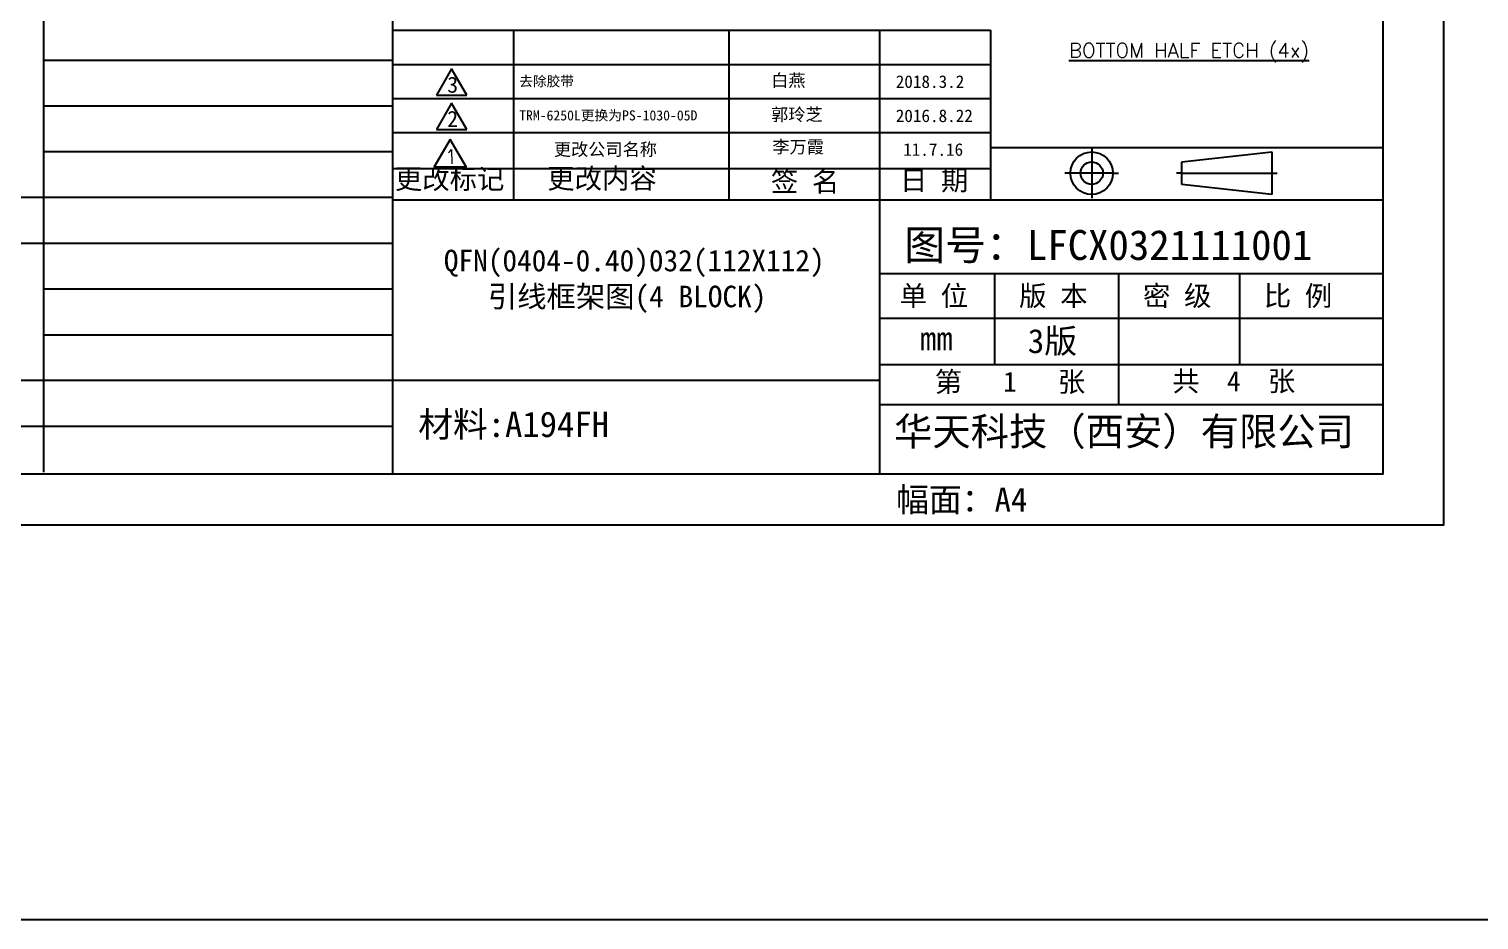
# Model space of a CAD drawing. Extents: x -140 to 1972, y -487 to -95.
# Drawn here: x 1758.2 to 1873.4, y -487.4 to -416.7 of the extents above; entities that cross this region are included whole.
import ezdxf
from ezdxf.lldxf.tags import DXFTag

# ---------------------------------------------------------------- set-up
doc = ezdxf.new("R2010")
doc.units = 0
doc.header["$LTSCALE"] = 5
doc.header["$MEASUREMENT"] = 0
doc.linetypes.add('CENTER2', pattern=[1.125, 0.75, -0.125, 0.125, -0.125])
for name, color, linetype in [('1D', 4, 'CONTINUOUS'), ('2D', 4, 'CONTINUOUS'), ('TEMPLATE', 7, 'CONTINUOUS'), ('中心线', 1, 'CENTER2')]:
    doc.layers.add(name, color=color, linetype=linetype)
doc.styles.add('SIMPLEX', font='SIMPLEX')
doc.styles.get("Standard").update_dxf_attribs({"font": 'romans.shx', "bigfont": 'bigfont.shx'})
doc.styles.add('宋体', font='')
doc.styles.get('宋体').set_extended_font_data('SimSun')
tags = doc.linetypes.add('BORDER', pattern=[8.75, 2.5, -1.25, 2.5, -1.25, 0, -1.25]).pattern_tags.tags
tags[14:15] = [DXFTag(74, 4), DXFTag(75, 0), DXFTag(340, '0'), DXFTag(46, 1.0), DXFTag(50, 0.0), DXFTag(44, 0.0), DXFTag(45, 0.0)]
tags[12:13] = [DXFTag(74, 4), DXFTag(75, 0), DXFTag(340, '0'), DXFTag(46, 1.0), DXFTag(50, 0.0), DXFTag(44, 0.0), DXFTag(45, 0.0)]
tags[10:11] = [DXFTag(74, 4), DXFTag(75, 0), DXFTag(340, '0'), DXFTag(46, 1.0), DXFTag(50, 0.0), DXFTag(44, 0.0), DXFTag(45, 0.0)]
tags[8:9] = [DXFTag(74, 4), DXFTag(75, 0), DXFTag(340, '0'), DXFTag(46, 1.0), DXFTag(50, 0.0), DXFTag(44, 0.0), DXFTag(45, 0.0)]
tags[6:7] = [DXFTag(74, 4), DXFTag(75, 0), DXFTag(340, '0'), DXFTag(46, 1.0), DXFTag(50, 0.0), DXFTag(44, 0.0), DXFTag(45, 0.0)]
tags[4:5] = [DXFTag(74, 4), DXFTag(75, 0), DXFTag(340, '0'), DXFTag(46, 1.0), DXFTag(50, 0.0), DXFTag(44, 0.0), DXFTag(45, 0.0)]

msp = doc.modelspace()

# ---------------------------------------------------------------- linework, layer by layer
at = {"layer": '1D', "color": 7}
for p, q in [((1759.37, -411.9, -0.03), (1759.37, -451.82, -0.03)), ((1787.11, -451.98, -0.03), (1787.11, -411.9, -0.03)), ((1787.11, -416.75, -0.03), (1834.59, -416.75, -0.03)), ((1796.71, -416.75, -0.03), (1796.71, -430.22, -0.03)), ((1813.8, -416.75, -0.03), (1813.8, -430.22, -0.03)), ((1825.77, -416.75, -0.03), (1825.77, -430.22, -0.03)), ((1834.59, -416.75, -0.03), (1834.59, -430.22, -0.03)), ((1787.11, -419.16, -0.03), (1759.37, -419.16, -0.03)), ((1787.11, -419.46, -0.03), (1834.59, -419.46, -0.03)), ((1787.11, -422.17, -0.03), (1834.59, -422.17, -0.03)), ((1787.11, -422.78, -0.03), (1759.37, -422.78, -0.03)), ((1787.11, -424.88, -0.03), (1834.59, -424.88, -0.03)), ((1834.59, -426.07, -0.03), (1865.74, -426.07, -0.03)), ((1787.11, -426.41, -0.03), (1759.37, -426.41, -0.03)), ((1787.11, -427.72, -0.03), (1834.59, -427.72, -0.03)), ((1787.11, -430.04, -0.03), (1725.6, -430.04, -0.03)), ((1787.11, -430.22, -0.03), (1865.74, -430.22, -0.03)), ((1825.77, -430.22, -0.03), (1825.77, -451.98, -0.03)), ((1787.11, -433.67, -0.03), (1725.6, -433.67, -0.03)), ((1825.77, -436.05, -0.03), (1865.74, -436.05, -0.03)), ((1834.91, -436.12, -0.03), (1834.91, -443.28, -0.03)), ((1844.76, -436.12, -0.03), (1844.76, -446.46, -0.03)), ((1854.35, -436.12, -0.03), (1854.35, -443.28, -0.03)), ((1787.11, -437.3, -0.03), (1759.37, -437.3, -0.03)), ((1825.77, -439.6, -0.03), (1865.74, -439.6, -0.03)), ((1759.37, -440.93, -0.03), (1787.11, -440.94, -0.03)), ((1825.77, -443.28, -0.03), (1865.74, -443.28, -0.03)), ((1825.77, -444.56, -0.03), (1725.6, -444.56, -0.03)), ((1825.77, -446.46, -0.03), (1865.74, -446.46, -0.03)), ((1742.92, -448.19, -0.03), (1787.11, -448.19, -0.03))]:
    msp.add_line(p, q, dxfattribs=at)
at = {"layer": '1D', "color": 7, "linetype": 'BORDER'}
for p, q in [((1842.62, -426.17, -0.03), (1842.62, -428.1, -0.03)), ((1840.93, -428.1, -0.03), (1840.48, -428.1, -0.03)), ((1842.62, -428.1, -0.03), (1840.93, -428.1, -0.03)), ((1842.62, -428.1, -0.03), (1842.62, -430.07, -0.03)), ((1844.31, -428.1, -0.03), (1842.62, -428.1, -0.03)), ((1844.31, -428.1, -0.03), (1844.76, -428.1, -0.03)), ((1849.79, -428.1, -0.03), (1849.35, -428.1, -0.03)), ((1849.79, -428.1, -0.03), (1856.92, -428.1, -0.03)), ((1856.92, -428.1, -0.03), (1857.36, -428.1, -0.03))]:
    msp.add_line(p, q, dxfattribs=at)
at = {"layer": '1D', "color": 7, "linetype": 'Continuous'}
for p, q in [((1849.79, -427.21, -0.03), (1856.92, -426.41, -0.03)), ((1849.79, -428.99, -0.03), (1849.79, -427.21, -0.03)), ((1856.92, -426.41, -0.03), (1856.92, -429.8, -0.03)), ((1856.92, -429.8, -0.03), (1849.79, -428.99, -0.03))]:
    msp.add_line(p, q, dxfattribs=at)
at = {"layer": '1D', "color": 7, "elevation": -0.03}
for points in [[(1725.6, -254.72), (1870.57, -254.72), (1870.57, -456.04), (1725.6, -456.04)], [(1742.92, -258.8), (1865.74, -258.8), (1865.74, -451.98), (1742.92, -451.98)]]:
    msp.add_lwpolyline(points, close=True, dxfattribs=at)
at = {"layer": '1D', "color": 7, "linetype": 'Continuous'}
for radius in [1.69, 0.891]:
    msp.add_circle((1842.62, -428.1, -0.03), radius, dxfattribs=at)
at = {"layer": '2D', "elevation": -0.03}
msp.add_lwpolyline([(1690.63, -241.26), (1971.83, -241.26), (1971.83, -487.38), (1690.63, -487.38)], close=True, dxfattribs=at)
at = {"layer": '2D', "color": 0, "elevation": -0.03}
msp.add_lwpolyline([(1791.67, -425.43), (1790.41, -427.6), (1792.93, -427.6)], close=True, dxfattribs=at)
at = {"layer": '中心线', "elevation": -0.03}
for points in [[(1793, -421.91), (1791.79, -419.82), (1790.58, -421.91)], [(1793, -424.62), (1791.79, -422.53), (1790.58, -424.62)]]:
    msp.add_lwpolyline(points, close=True, dxfattribs=at)

# ---------------------------------------------------------------- texts
at = {"layer": '1D', "color": 7, "style": '宋体'}
for s, height, p in [('图号：LFCX0321111001', 2.3797, (1827.74, -434.99, 0.04)), ('单 位', 1.594, (1827.37, -438.63, -0.03)), ('版 本', 1.594, (1836.86, -438.63, -0.03)), ('密 级', 1.594, (1846.7, -438.63, -0.03)), ('比 例', 1.594, (1856.29, -438.63, -0.03)), ('mm', 1.913, (1828.98, -442.17, -0.03)), ('3版', 1.913, (1837.55, -442.38, -0.03)), ('幅面：A4', 1.913, (1827.08, -454.97, -0.03))]:
    msp.add_text(s, height=height, dxfattribs=at).set_placement(p)
at = {"layer": '1D', "insert": (1850.35, -418.54, -0.02), "char_height": 1.15, "attachment_point": 5, "style": 'SIMPLEX'}
msp.add_mtext('{\\LBOTTOM HALF ETCH (4x)}', dxfattribs=at)
at = {"layer": '1D', "color": 7, "attachment_point": 1}
for s, insert, char_height in [('{\\fSimSun|b0|i0|c134|p2;白燕}', (1817.16, -420.23, -0.04), 1), ('{\\fSimSun|b0|i0|c134|p2;2018.3.2}', (1827.06, -420.33, -0.04), 1), ('{\\fSimSun|b0|i0|c134|p2;郭玲芝}', (1817.16, -422.94, -0.04), 1), ('{\\fSimSun|b0|i0|c134|p2;2016.8.22}', (1827.06, -423.04, -0.04), 1), ('{\\fSimSun|b0|i0|c134|p2;更改公司名称}', (1799.91, -425.71, -0.03), 1), ('{\\fSimSun|b0|i0|c134|p2;李万霞}', (1817.26, -425.51, -0.03), 1), ('{\\fSimSun|b0|i0|c134|p2;11.7.16}', (1827.65, -425.72, -0.03), 1), ('{\\fSimSun|b0|i0|c134|p2;更改标记}', (1787.28, -427.75, -0.03), 1.5943), ('{\\fSimSun|b0|i0|c134|p2;签 名}', (1817.14, -427.95, -0.03), 1.5943), ('{\\fSimSun|b0|i0|c134|p2;日 期}', (1827.39, -427.86, -0.03), 1.5943), ('{\\fSimSun|b0|i0|c134|p2;第   1   张}', (1830.16, -443.86, -0.03), 1.5943), ('{\\fSimSun|b0|i0|c134|p2;共  4  张}', (1849.02, -443.81, -0.03), 1.5943)]:
    msp.add_mtext(s, dxfattribs=dict(at, insert=insert, char_height=char_height))
for s, insert, char_height, width in [('{\\fSimSun|b0|i0|c134|p2;更改内容}', (1799.38, -427.72, -0.03), 1.5943, 9.8664), ('{\\fSimSun|b0|i0|c134|p2;QFN(0\\fSimSun|b0|i0|c0|p2;4\\fSimSun|b0|i0|c134|p2;0\\fSimSun|b0|i0|c0|p2;4\\fSimSun|b0|i0|c134|p2;-0.\\fSimSun|b0|i0|c0|p2;4\\fSimSun|b0|i0|c134|p2;0)0\\fSimSun|b0|i0|c0|p2;32\\fSimSun|b0|i0|c134|p2;(\\fSimSun|b0|i0|c0|p2;112\\fSimSun|b0|i0|c134|p2;X1\\fSimSun|b0|i0|c0|p2;12\\fSimSun|b0|i0|c134|p2;)\\P   引线框架图(4 BLOCK)}', (1791.17, -434.18, 0.04), 1.70969, 58.7992)]:
    msp.add_mtext(s, dxfattribs=dict(at, insert=insert, char_height=char_height, width=width))
at = {"layer": '1D', "color": 7, "insert": (1789.13, -447.02, 0.04), "char_height": 2.024, "attachment_point": 1, "style": '宋体'}
msp.add_mtext('材料:A194FH', dxfattribs=at)
at = {"layer": '2D', "color": 0}
msp.add_text('  1', height=1.136, rotation=1, dxfattribs=at).set_placement((1789.7, -427.4, -0.03))
at = {"layer": 'TEMPLATE', "char_height": 0.8, "width": 37.0655, "attachment_point": 1, "style": '宋体'}
for s, insert in [('{\\C0;去除胶带}', (1797.15, -420.4, -0.23)), ('{\\C0;TRM-6250L更换为PS-1030-05D}', (1797.15, -423.11, -0.23))]:
    msp.add_mtext(s, dxfattribs=dict(at, insert=insert))
at = {"layer": 'TEMPLATE', "insert": (1826.92, -447.48, -0.03), "char_height": 2.232, "attachment_point": 1}
msp.add_mtext('{\\fSimHei|b0|i0|c134|p2;华天科技（西安）有限公司}', dxfattribs=at)
at = {"layer": '中心线', "char_height": 1.27, "attachment_point": 1, "style": '宋体'}
for s, insert in [('3', (1791.44, -420.44, -0.03)), ('2', (1791.44, -423.15, -0.03))]:
    msp.add_mtext_dynamic_manual_height_columns(s, width=0.4126, gutter_width=12.5, heights=[0], dxfattribs=dict(at, insert=insert))

doc.saveas('drawing.dxf')
